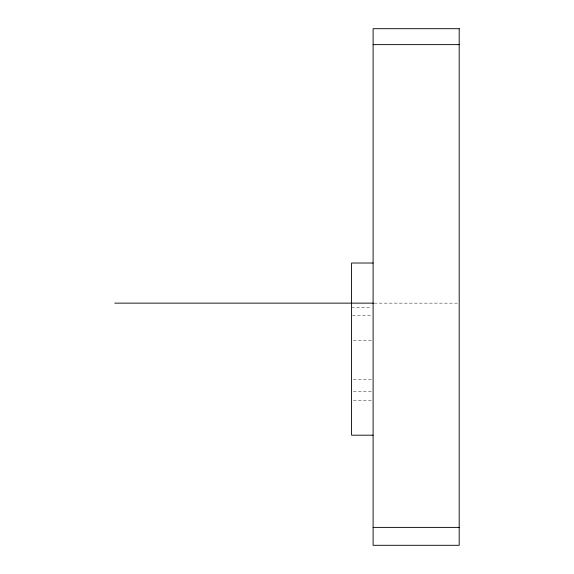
<?xml version="1.0" encoding="UTF-8"?>
<svg xmlns="http://www.w3.org/2000/svg" width="574" height="574" viewBox="0 0 574 574"><rect width="100%" height="100%" fill="white"/><g stroke="black" fill="none" stroke-linecap="round" stroke-linejoin="round"><path stroke-width="0.43" stroke-dasharray="2.87 2.15" d="M374.219 303.144L458.303 303.144M351.575 307.528L371.306 307.528M352.472 315.255L371.306 315.255M353.369 340.755L371.306 340.755M353.369 379.45L371.306 379.45M353.369 391.647L371.306 391.647M353.369 400.724L371.306 400.724"/><path stroke-width="0.86" d="M373.1 44.629L459.2 44.629M373.1 263.014L351.575 263.014L351.575 435.192L373.1 435.192M114.8 303.144L373.322 303.144M373.1 527.391L459.2 527.391M459.2 28.7L373.1 28.7L373.1 545.3L459.2 545.3L459.2 28.7"/></g></svg>
